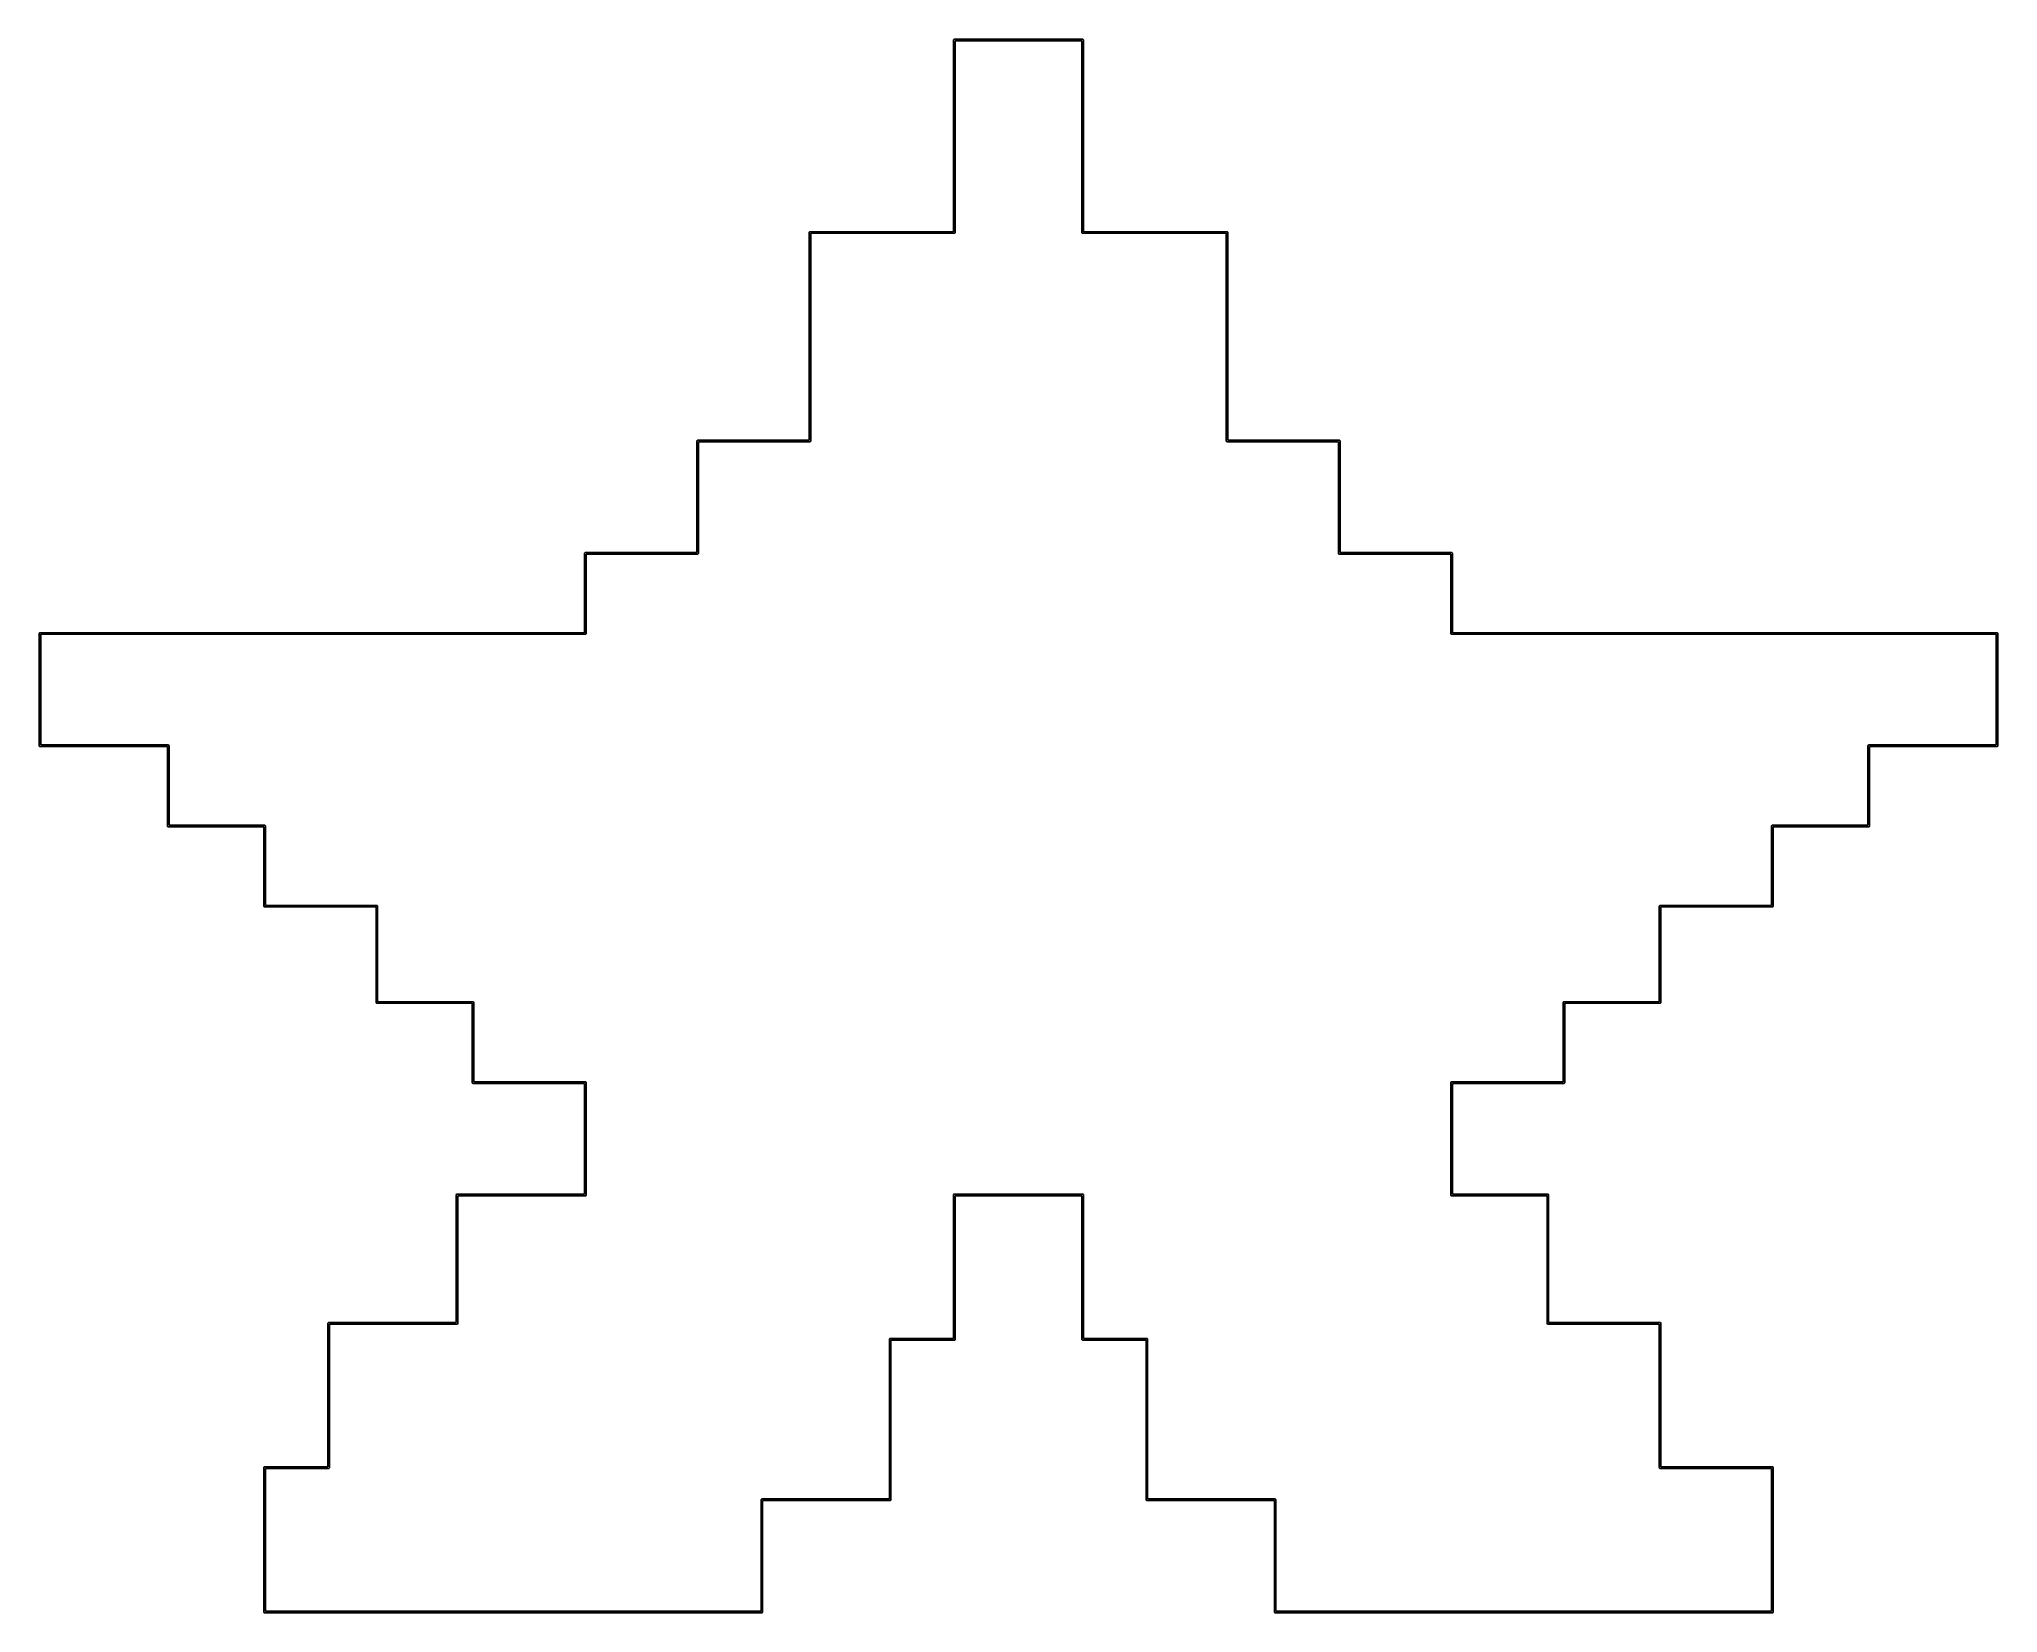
# Model space of a CAD drawing. Header units: inches. Extents: x 7.17 to 9.58, y -3.3 to -1.37.
import ezdxf

# ---------------------------------------------------------------- set-up
doc = ezdxf.new("R2010")
doc.units = ezdxf.units.IN
doc.header["$MEASUREMENT"] = 0
doc.layers.add('Edge.Cuts', color=254, linetype='CONTINUOUS', true_color=0xd0d2cd)

msp = doc.modelspace()

# ---------------------------------------------------------------- linework, layer by layer
at = {"layer": 'Edge.Cuts', "linetype": 'CONTINUOUS'}
for p, q in [((8.2943, -1.3661), (8.2944, -1.3658)), ((8.2943, -1.6014), (8.2943, -1.3661)), ((8.2944, -1.3658), (8.2949, -1.3652)), ((8.2949, -1.3652), (8.2953, -1.3652)), ((8.2953, -1.3652), (8.4528, -1.3652)), ((8.2963, -1.3671), (8.2963, -1.6024)), ((8.4518, -1.3671), (8.2963, -1.3671)), ((8.4518, -1.6024), (8.4518, -1.3671)), ((8.4528, -1.3652), (8.4531, -1.3652)), ((8.4531, -1.3652), (8.4537, -1.3658)), ((8.4537, -1.3658), (8.4537, -1.3661)), ((8.4537, -1.3661), (8.4537, -1.6014)), ((8.1171, -1.6024), (8.1172, -1.602)), ((8.1171, -1.8573), (8.1171, -1.6024)), ((8.1172, -1.602), (8.1177, -1.6015)), ((8.1177, -1.6015), (8.1181, -1.6014)), ((8.1181, -1.6014), (8.2943, -1.6014)), ((8.2953, -1.6033), (8.1191, -1.6033)), ((8.1191, -1.6033), (8.1191, -1.8583)), ((8.2957, -1.6033), (8.2953, -1.6033)), ((8.2962, -1.6027), (8.2957, -1.6033)), ((8.2963, -1.6024), (8.2962, -1.6027)), ((8.4518, -1.6027), (8.4518, -1.6024)), ((8.4524, -1.6033), (8.4518, -1.6027)), ((8.4528, -1.6033), (8.4524, -1.6033)), ((8.6289, -1.6033), (8.4528, -1.6033)), ((8.4537, -1.6014), (8.6299, -1.6014)), ((8.6289, -1.8583), (8.6289, -1.6033)), ((8.6299, -1.6014), (8.6303, -1.6015)), ((8.6303, -1.6015), (8.6308, -1.602)), ((8.6308, -1.602), (8.6309, -1.6024)), ((8.6309, -1.6024), (8.6309, -1.8573)), ((7.9793, -1.8583), (7.9794, -1.8579)), ((7.9793, -1.9951), (7.9793, -1.8583)), ((7.9794, -1.8579), (7.9799, -1.8574)), ((7.9799, -1.8574), (7.9803, -1.8573)), ((7.9803, -1.8573), (8.1171, -1.8573)), ((8.1181, -1.8593), (7.9813, -1.8593)), ((7.9813, -1.8593), (7.9813, -1.9961)), ((8.1185, -1.8592), (8.1181, -1.8593)), ((8.119, -1.8586), (8.1185, -1.8592)), ((8.1191, -1.8583), (8.119, -1.8586)), ((8.629, -1.8586), (8.6289, -1.8583)), ((8.6295, -1.8592), (8.629, -1.8586)), ((8.6299, -1.8593), (8.6295, -1.8592)), ((8.7667, -1.8593), (8.6299, -1.8593)), ((8.6309, -1.8573), (8.7677, -1.8573)), ((8.7667, -1.9961), (8.7667, -1.8593)), ((8.7677, -1.8573), (8.7681, -1.8574)), ((8.7681, -1.8574), (8.7686, -1.8579)), ((8.7686, -1.8579), (8.7687, -1.8583)), ((8.7687, -1.8583), (8.7687, -1.9951)), ((7.8415, -1.9961), (7.8416, -1.9957)), ((7.8415, -2.0935), (7.8415, -1.9961)), ((7.8416, -1.9957), (7.8421, -1.9952)), ((7.8421, -1.9952), (7.8425, -1.9951)), ((7.8425, -1.9951), (7.9793, -1.9951)), ((7.9803, -1.997), (7.8435, -1.997)), ((7.8435, -1.997), (7.8435, -2.0945)), ((7.9807, -1.997), (7.9803, -1.997)), ((7.9812, -1.9964), (7.9807, -1.997)), ((7.9813, -1.9961), (7.9812, -1.9964)), ((8.7668, -1.9964), (8.7667, -1.9961)), ((8.7673, -1.997), (8.7668, -1.9964)), ((8.7677, -1.997), (8.7673, -1.997)), ((8.9045, -1.997), (8.7677, -1.997)), ((8.7687, -1.9951), (8.9055, -1.9951)), ((8.9045, -2.0945), (8.9045, -1.997)), ((8.9055, -1.9951), (8.9059, -1.9952)), ((8.9059, -1.9952), (8.9064, -1.9957)), ((8.9064, -1.9957), (8.9065, -1.9961)), ((8.9065, -1.9961), (8.9065, -2.0935)), ((7.1722, -2.0945), (7.1723, -2.0941)), ((7.1722, -2.2323), (7.1722, -2.0945)), ((7.1723, -2.0941), (7.1729, -2.0936)), ((7.1729, -2.0936), (7.1732, -2.0935)), ((7.1732, -2.0935), (7.8415, -2.0935)), ((7.8425, -2.0955), (7.1742, -2.0955)), ((7.1742, -2.0955), (7.1742, -2.2313)), ((7.8429, -2.0954), (7.8425, -2.0955)), ((7.8434, -2.0949), (7.8429, -2.0954)), ((7.8435, -2.0945), (7.8434, -2.0949)), ((8.9046, -2.0949), (8.9045, -2.0945)), ((8.9051, -2.0954), (8.9046, -2.0949)), ((8.9055, -2.0955), (8.9051, -2.0954)), ((9.5738, -2.0955), (8.9055, -2.0955)), ((8.9065, -2.0935), (9.5748, -2.0935)), ((9.5738, -2.2313), (9.5738, -2.0955)), ((9.5748, -2.0935), (9.5752, -2.0936)), ((9.5752, -2.0936), (9.5757, -2.0941)), ((9.5757, -2.0941), (9.5758, -2.0945)), ((9.5758, -2.0945), (9.5758, -2.2323)), ((7.1723, -2.2327), (7.1722, -2.2323)), ((7.1729, -2.2332), (7.1723, -2.2327)), ((7.1732, -2.2333), (7.1729, -2.2332)), ((7.3297, -2.2333), (7.1732, -2.2333)), ((7.1742, -2.2313), (7.3307, -2.2313)), ((7.3297, -2.3307), (7.3297, -2.2333)), ((7.3307, -2.2313), (7.3311, -2.2314)), ((7.3311, -2.2314), (7.3316, -2.2319)), ((7.3316, -2.2319), (7.3317, -2.2323)), ((7.3317, -2.2323), (7.3317, -2.3297)), ((9.4163, -2.2323), (9.4164, -2.2319)), ((9.4163, -2.3297), (9.4163, -2.2323)), ((9.4164, -2.2319), (9.4169, -2.2314)), ((9.4169, -2.2314), (9.4173, -2.2313)), ((9.4173, -2.2313), (9.5738, -2.2313)), ((9.5748, -2.2333), (9.4183, -2.2333)), ((9.4183, -2.2333), (9.4183, -2.3307)), ((9.5752, -2.2332), (9.5748, -2.2333)), ((9.5757, -2.2327), (9.5752, -2.2332)), ((9.5758, -2.2323), (9.5757, -2.2327)), ((7.3298, -2.3311), (7.3297, -2.3307)), ((7.3303, -2.3316), (7.3298, -2.3311)), ((7.3317, -2.3297), (7.4488, -2.3297)), ((7.4488, -2.3297), (7.4492, -2.3298)), ((7.4492, -2.3298), (7.4497, -2.3303)), ((7.4497, -2.3303), (7.4498, -2.3307)), ((7.4498, -2.3307), (7.4498, -2.4281)), ((9.2982, -2.3307), (9.2983, -2.3303)), ((9.2982, -2.4281), (9.2982, -2.3307)), ((9.2983, -2.3303), (9.2988, -2.3298)), ((9.2988, -2.3298), (9.2992, -2.3297)), ((9.2992, -2.3297), (9.4163, -2.3297)), ((9.4182, -2.3311), (9.4177, -2.3316)), ((9.4183, -2.3307), (9.4182, -2.3311)), ((7.3307, -2.3317), (7.3303, -2.3316)), ((7.4478, -2.3317), (7.3307, -2.3317)), ((7.4478, -2.4291), (7.4478, -2.3317)), ((9.4173, -2.3317), (9.3002, -2.3317)), ((9.3002, -2.3317), (9.3002, -2.4291)), ((9.4177, -2.3316), (9.4173, -2.3317)), ((7.4479, -2.4295), (7.4478, -2.4291)), ((7.4484, -2.43), (7.4479, -2.4295)), ((7.4488, -2.4301), (7.4484, -2.43)), ((7.5856, -2.4301), (7.4488, -2.4301)), ((7.4498, -2.4281), (7.5866, -2.4281)), ((7.5856, -2.5472), (7.5856, -2.4301)), ((7.5866, -2.4281), (7.587, -2.4282)), ((7.587, -2.4282), (7.5875, -2.4288)), ((7.5875, -2.4288), (7.5876, -2.4291)), ((7.5876, -2.4291), (7.5876, -2.5463)), ((9.1604, -2.4291), (9.1605, -2.4288)), ((9.1604, -2.5463), (9.1604, -2.4291)), ((9.1605, -2.4288), (9.161, -2.4282)), ((9.161, -2.4282), (9.1614, -2.4281)), ((9.1614, -2.4281), (9.2982, -2.4281)), ((9.2992, -2.4301), (9.1624, -2.4301)), ((9.1624, -2.4301), (9.1624, -2.5472)), ((9.2996, -2.43), (9.2992, -2.4301)), ((9.3001, -2.4295), (9.2996, -2.43)), ((9.3002, -2.4291), (9.3001, -2.4295)), ((7.5857, -2.5476), (7.5856, -2.5472)), ((7.5862, -2.5482), (7.5857, -2.5476)), ((7.5876, -2.5463), (7.7047, -2.5463)), ((7.7047, -2.5463), (7.7051, -2.5463)), ((7.7051, -2.5463), (7.7056, -2.5469)), ((7.7056, -2.5469), (7.7057, -2.5472)), ((7.7057, -2.5472), (7.7057, -2.6447)), ((9.0423, -2.5472), (9.0424, -2.5469)), ((9.0423, -2.6447), (9.0423, -2.5472)), ((9.0424, -2.5469), (9.0429, -2.5463)), ((9.0429, -2.5463), (9.0433, -2.5463)), ((9.0433, -2.5463), (9.1604, -2.5463)), ((9.1623, -2.5476), (9.1618, -2.5482)), ((9.1624, -2.5472), (9.1623, -2.5476)), ((7.5866, -2.5482), (7.5862, -2.5482)), ((7.7037, -2.5482), (7.5866, -2.5482)), ((7.7037, -2.6457), (7.7037, -2.5482)), ((9.1614, -2.5482), (9.0443, -2.5482)), ((9.0443, -2.5482), (9.0443, -2.6457)), ((9.1618, -2.5482), (9.1614, -2.5482)), ((7.7038, -2.646), (7.7037, -2.6457)), ((7.7043, -2.6466), (7.7038, -2.646)), ((7.7047, -2.6467), (7.7043, -2.6466)), ((7.8415, -2.6467), (7.7047, -2.6467)), ((7.7057, -2.6447), (7.8425, -2.6447)), ((7.8415, -2.7825), (7.8415, -2.6467)), ((7.8425, -2.6447), (7.8429, -2.6448)), ((7.8429, -2.6448), (7.8434, -2.6453)), ((7.8434, -2.6453), (7.8435, -2.6457)), ((7.8435, -2.6457), (7.8435, -2.7835)), ((8.9045, -2.6457), (8.9046, -2.6453)), ((8.9045, -2.7835), (8.9045, -2.6457)), ((8.9046, -2.6453), (8.9051, -2.6448)), ((8.9051, -2.6448), (8.9055, -2.6447)), ((8.9055, -2.6447), (9.0423, -2.6447)), ((9.0433, -2.6467), (8.9065, -2.6467)), ((8.9065, -2.6467), (8.9065, -2.7825)), ((9.0437, -2.6466), (9.0433, -2.6467)), ((9.0442, -2.646), (9.0437, -2.6466)), ((9.0443, -2.6457), (9.0442, -2.646)), ((7.6841, -2.7831), (7.6847, -2.7826)), ((7.6841, -2.7835), (7.6841, -2.7831)), ((7.6841, -2.94), (7.6841, -2.7835)), ((7.6847, -2.7826), (7.685, -2.7825)), ((7.685, -2.7825), (7.8415, -2.7825)), ((7.8425, -2.7844), (7.686, -2.7844)), ((7.686, -2.7844), (7.686, -2.9409)), ((7.8429, -2.7844), (7.8425, -2.7844)), ((7.8434, -2.7838), (7.8429, -2.7844)), ((7.8435, -2.7835), (7.8434, -2.7838)), ((8.2943, -2.7835), (8.2944, -2.7831)), ((8.2943, -2.9596), (8.2943, -2.7835)), ((8.2944, -2.7831), (8.2949, -2.7826)), ((8.2949, -2.7826), (8.2953, -2.7825)), ((8.2953, -2.7825), (8.4528, -2.7825)), ((8.4518, -2.7844), (8.2963, -2.7844)), ((8.2963, -2.7844), (8.2963, -2.9606)), ((8.4518, -2.9606), (8.4518, -2.7844)), ((8.4528, -2.7825), (8.4531, -2.7826)), ((8.4531, -2.7826), (8.4537, -2.7831)), ((8.4537, -2.7831), (8.4537, -2.7835)), ((8.4537, -2.7835), (8.4537, -2.9596)), ((8.9046, -2.7838), (8.9045, -2.7835)), ((8.9051, -2.7844), (8.9046, -2.7838)), ((8.9055, -2.7844), (8.9051, -2.7844)), ((9.0226, -2.7844), (8.9055, -2.7844)), ((8.9065, -2.7825), (9.0236, -2.7825)), ((9.0226, -2.9409), (9.0226, -2.7844)), ((9.0236, -2.7825), (9.024, -2.7826)), ((9.024, -2.7826), (9.0245, -2.7831)), ((9.0245, -2.7831), (9.0246, -2.7835)), ((9.0246, -2.7835), (9.0246, -2.94)), ((7.5266, -2.9406), (7.5272, -2.94)), ((7.5266, -2.9409), (7.5266, -2.9406)), ((7.5266, -3.1171), (7.5266, -2.9409)), ((7.5272, -2.94), (7.5276, -2.94)), ((7.5276, -2.94), (7.6841, -2.94)), ((7.685, -2.9419), (7.5285, -2.9419)), ((7.5285, -2.9419), (7.5285, -3.1181)), ((7.6854, -2.9419), (7.685, -2.9419)), ((7.6859, -2.9413), (7.6854, -2.9419)), ((7.686, -2.9409), (7.6859, -2.9413)), ((9.0227, -2.9413), (9.0226, -2.9409)), ((9.0232, -2.9419), (9.0227, -2.9413)), ((9.0236, -2.9419), (9.0232, -2.9419)), ((9.1604, -2.9419), (9.0236, -2.9419)), ((9.0246, -2.94), (9.1614, -2.94)), ((9.1604, -3.1181), (9.1604, -2.9419)), ((9.1614, -2.94), (9.1618, -2.94)), ((9.1618, -2.94), (9.1623, -2.9406)), ((9.1623, -2.9406), (9.1624, -2.9409)), ((9.1624, -2.9409), (9.1624, -3.1171)), ((8.2156, -2.9603), (8.2162, -2.9597)), ((8.2156, -2.9606), (8.2156, -2.9603)), ((8.2156, -3.1565), (8.2156, -2.9606)), ((8.2162, -2.9597), (8.2165, -2.9596)), ((8.2165, -2.9596), (8.2943, -2.9596)), ((8.2953, -2.9616), (8.2175, -2.9616)), ((8.2175, -2.9616), (8.2175, -3.1575)), ((8.2957, -2.9615), (8.2953, -2.9616)), ((8.2962, -2.961), (8.2957, -2.9615)), ((8.2963, -2.9606), (8.2962, -2.961)), ((8.4518, -2.961), (8.4518, -2.9606)), ((8.4524, -2.9615), (8.4518, -2.961)), ((8.4528, -2.9616), (8.4524, -2.9615)), ((8.5305, -2.9616), (8.4528, -2.9616)), ((8.4537, -2.9596), (8.5315, -2.9596)), ((8.5305, -3.1575), (8.5305, -2.9616)), ((8.5315, -2.9596), (8.5319, -2.9597)), ((8.5319, -2.9597), (8.5324, -2.9603)), ((8.5324, -2.9603), (8.5325, -2.9606)), ((8.5325, -2.9606), (8.5325, -3.1565)), ((7.4478, -3.1181), (7.4479, -3.1177)), ((7.4478, -3.2953), (7.4478, -3.1181)), ((7.4479, -3.1177), (7.4484, -3.1172)), ((7.4484, -3.1172), (7.4488, -3.1171)), ((7.4488, -3.1171), (7.5266, -3.1171)), ((7.5276, -3.1191), (7.4498, -3.1191)), ((7.4498, -3.1191), (7.4498, -3.2943)), ((7.5279, -3.119), (7.5276, -3.1191)), ((7.5285, -3.1185), (7.5279, -3.119)), ((7.5285, -3.1181), (7.5285, -3.1185)), ((9.1605, -3.1185), (9.1604, -3.1181)), ((9.161, -3.119), (9.1605, -3.1185)), ((9.1614, -3.1191), (9.161, -3.119)), ((9.2982, -3.1191), (9.1614, -3.1191)), ((9.1624, -3.1171), (9.2992, -3.1171)), ((9.2982, -3.2943), (9.2982, -3.1191)), ((9.2992, -3.1171), (9.2996, -3.1172)), ((9.2996, -3.1172), (9.3001, -3.1177)), ((9.3001, -3.1177), (9.3002, -3.1181)), ((9.3002, -3.1181), (9.3002, -3.2953)), ((8.0581, -3.1571), (8.0587, -3.1566)), ((8.0581, -3.1575), (8.0581, -3.1571)), ((8.0581, -3.2943), (8.0581, -3.1575)), ((8.0587, -3.1566), (8.0591, -3.1565)), ((8.0591, -3.1565), (8.2156, -3.1565)), ((8.2165, -3.1585), (8.06, -3.1585)), ((8.06, -3.1585), (8.06, -3.2953)), ((8.2169, -3.1584), (8.2165, -3.1585)), ((8.2174, -3.1579), (8.2169, -3.1584)), ((8.2175, -3.1575), (8.2174, -3.1579)), ((8.5306, -3.1579), (8.5305, -3.1575)), ((8.5311, -3.1584), (8.5306, -3.1579)), ((8.5315, -3.1585), (8.5311, -3.1584)), ((8.688, -3.1585), (8.5315, -3.1585)), ((8.5325, -3.1565), (8.689, -3.1565)), ((8.688, -3.2953), (8.688, -3.1585)), ((8.689, -3.1565), (8.6894, -3.1566)), ((8.6894, -3.1566), (8.6899, -3.1571)), ((8.6899, -3.1571), (8.69, -3.1575)), ((8.69, -3.1575), (8.69, -3.2943)), ((7.4479, -3.2957), (7.4478, -3.2953)), ((7.4484, -3.2962), (7.4479, -3.2957)), ((7.4488, -3.2963), (7.4484, -3.2962)), ((8.0591, -3.2963), (7.4488, -3.2963)), ((7.4498, -3.2943), (8.0581, -3.2943)), ((8.0594, -3.2962), (8.0591, -3.2963)), ((8.06, -3.2957), (8.0594, -3.2962)), ((8.06, -3.2953), (8.06, -3.2957)), ((8.6881, -3.2957), (8.688, -3.2953)), ((8.6886, -3.2962), (8.6881, -3.2957)), ((8.689, -3.2963), (8.6886, -3.2962)), ((9.2992, -3.2963), (8.689, -3.2963)), ((8.69, -3.2943), (9.2982, -3.2943)), ((9.2996, -3.2962), (9.2992, -3.2963)), ((9.3001, -3.2957), (9.2996, -3.2962)), ((9.3002, -3.2953), (9.3001, -3.2957))]:
    msp.add_line(p, q, dxfattribs=at)

doc.saveas('drawing.dxf')
